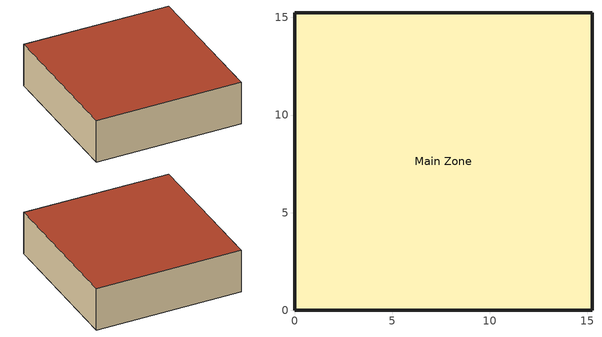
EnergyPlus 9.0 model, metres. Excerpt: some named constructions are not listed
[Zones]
Main Zone
 floor adiabatic (FLOOR): 15.24,0 0,0 0,15.24 15.24,15.24 z0
 wall outside (R13WALL): 0,0 15.24,0 15.24,15.24 0,15.24 0,0 z0:4.57
 roof outside (ROOF31): 0,15.24 0,0 15.24,0 15.24,15.24 z4.57
[Table:Lookup]
Mode2_ESP_lookup: Mode2_IndependentVariableList, Yes, 3.0176, -9999, 9999, Dimensionless, 191.66, 191.66, 191.66, 233.718, 233.718, 233.718, 279.945, 279.945, 279.945, 191.66, 191.66, 191.66, 233.718, 233.718, 233.718, 279.945, 279.945, 279.945, 191.66, 191.66, 191.66, 233.718, 233.718, 233.718, 279.945, 279.945, 279.945, 191.66, 191.66, 191.66, 233.718, 233.718, 233.718, 279.945, 279.945, 279.945, 191.66, 191.66, 191.66, 233.718, 233.718, 233.718, 279.945, 279.945, 279.945, 191.66, 191.66, 191.66, 233.718, 233.718, 233.718, 279.945, 279.945, 279.945, 191.66, 191.66, 191.66, 233.718, 233.718, 233.718, 279.945, 279.945, 279.945, 191.66, 191.66, 191.66, 233.718, 233.718, 233.718, 279.945, 279.945, 279.945, 191.66, 191.66, 191.66, 233.718, 233.718, 233.718, 279.945, 279.945, 279.945, 190.966, 190.966, 190.966, 235.108, 235.108, 235.108, 279.25, 279.25, 279.25, 190.966, 190.966, 190.966, 235.108, 235.108, 235.108, 279.25, 279.25, 279.25, 190.966, 190.966, 190.966, 235.108, 235.108, 235.108, 279.25, 279.25, 279.25, 190.966, 190.966, 190.966, 235.108, 235.108, 235.108, 279.25, 279.25, 279.25, 190.966, 190.966, 190.966, 235.108, 235.108, 235.108, 279.25, 279.25, 279.25, 190.966, 190.966, 190.966, 235.108, 235.108, 235.108, 279.25, 279.25, 279.25, 190.966, 190.966, 190.966, 235.108, 235.108, 235.108, 279.25, 279.25, 279.25, 190.966, 190.966, 190.966, 235.108, 235.108, 235.108, 279.25, 279.25, 279.25, 190.966, 190.966, 190.966, 235.108, 235.108, 235.108, 279.25, 279.25, 279.25, 191.66, 191.66, 191.66, 233.718, 233.718, 233.718, 279.945, 279.945, 279.945, 191.66, 191.66, 191.66, 233.718, 233.718, 233.718, 279.945, 279.945, 279.945, 191.66, 191.66, 191.66, 233.718, 233.718, 233.718, 279.945, 279.945, 279.945, 191.66, 191.66, 191.66, 233.718, 233.718, 233.718, 279.945, 279.945, 279.945, 191.66, 191.66, 191.66, 233.718, 233.718, 233.718, 279.945, 279.945, 279.945, 191.66, 191.66, 191.66, 233.718, 233.718, 233.718, 279.945, 279.945, 279.945, 191.66, 191.66, 191.66, 233.718, 233.718, 233.718, 279.945, 279.945, 279.945, 191.66, 191.66, 191.66, 233.718, 233.718, 233.718, 279.945, 279.945, 279.945, 191.66, 191.66, 191.66, 233.718, 233.718, 233.718, 279.945, 279.945, 279.945, 190.966, 190.966, 190.966, 235.108, 235.108, 235.108, 279.25, 279.25, 279.25, 190.966, 190.966, 190.966, 235.108, 235.108, 235.108, 279.25, 279.25, 279.25, 190.966, 190.966, 190.966, 235.108, 235.108, 235.108, 279.25, 279.25, 279.25, 190.966, 190.966, 190.966, 235.108, 235.108, 235.108, 279.25, 279.25, 279.25, 190.966, 190.966, 190.966, 235.108, 235.108, 235.108, 279.25, 279.25, 279.25, 190.966, 190.966, 190.966, 235.108, 235.108, 235.108, 279.25, 279.25, 279.25, 190.966, 190.966, 190.966, 235.108, 235.108, 235.108, 279.25, 279.25, 279.25, 190.966, 190.966, 190.966, 235.108, 235.108, 235.108, 279.25, 279.25, 279.25, 190.966, 190.966, 190.966, 235.108, 235.108, 235.108, 279.25, 279.25, 279.25, 190.966, 190.966, 190.966, 235.108, 235.108, 235.108, 279.25, 279.25, 279.25, 190.966, 190.966, 190.966, 235.108, 235.108, 235.108, 279.25, 279.25, 279.25, 190.966, 190.966, 190.966, 235.108, 235.108, 235.108, 279.25, 279.25, 279.25, 190.966, 190.966, 190.966, 235.108, 235.108, 235.108, 279.25, 279.25, 279.25, 190.966, 190.966, 190.966, 235.108, 235.108, 235.108, 279.25, 279.25, 279.25, 190.966, 190.966, 190.966, 235.108, 235.108, 235.108, 279.25, 279.25, 279.25, 190.966, 190.966, 190.966, 235.108, 235.108, 235.108, 279.25, 279.25, 279.25, 190.966, 190.966, 190.966, 235.108, 235.108, 235.108, 279.25, 279.25, 279.25, 190.966, 190.966, 190.966, 235.108, 235.108, 235.108, 279.25, 279.25, 279.25, 191.66, 191.66, 191.66, 233.718, 233.718, 233.718, 279.945, 279.945, 279.945, 191.66, 191.66, 191.66, 233.718, 233.718, 233.718, 279.945, 279.945, 279.945, 191.66, 191.66, 191.66, 233.718, 233.718, 233.718, 279.945, 279.945, 279.945, 191.66, 191.66, 191.66, 233.718, 233.718, 233.718, 279.945, 279.945, 279.945, 191.66, 191.66, 191.66, 233.718, 233.718, 233.718, 279.945, 279.945, 279.945, 191.66, 191.66, 191.66, 233.718, 233.718, 233.718, 279.945, 279.945, 279.945, 191.66, 191.66, 191.66, 233.718, 233.718, 233.718, 279.945, 279.945, 279.945, 191.66, 191.66, 191.66, 233.718, 233.718, 233.718, 279.945, 279.945, 279.945, 191.66, 191.66, 191.66, 233.718, 233.718, 233.718, 279.945, 279.945, 279.945, 190.966, 190.966, 190.966, 235.108, 235.108, 235.108, 279.25, 279.25, 279.25, 190.966, 190.966, 190.966, 235.108, 235.108, 235.108, 279.25, 279.25, 279.25, 190.966, 190.966, 190.966, 235.108, 235.108, 235.108, 279.25, 279.25, 279.25, 190.966, 190.966, 190.966, 235.108, 235.108, 235.108, 279.25, 279.25, 279.25, 190.966, 190.966, 190.966, 235.108, 235.108, 235.108, 279.25, 279.25, 279.25, 190.966, 190.966, 190.966, 235.108, 235.108, 235.108, 279.25, 279.25, 279.25, 190.966, 190.966, 190.966, 235.108, 235.108, 235.108, 279.25, 279.25, 279.25, 190.966, 190.966, 190.966, 235.108, 235.108, 235.108, 279.25, 279.25, 279.25, 190.966, 190.966, 190.966, 235.108, 235.108, 235.108, 279.25, 279.25, 279.25, 190.966, 190.966, 190.966, 235.108, 235.108, 235.108, 279.25, 279.25, 279.25, 190.966, 190.966, 190.966, 235.108, 235.108, 235.108, 279.25, 279.25, 279.25, 190.966, 190.966, 190.966, 235.108, 235.108, 235.108, 279.25, 279.25, 279.25, 190.966, 190.966, 190.966, 235.108, 235.108, 235.108, 279.25, 279.25, 279.25, 190.966, 190.966, 190.966, 235.108, 235.108, 235.108, 279.25, 279.25, 279.25, 190.966, 190.966, 190.966, 235.108, 235.108, 235.108, 279.25, 279.25, 279.25, 190.966, 190.966, 190.966, 235.108, 235.108, 235.108, 279.25, 279.25, 279.25, 190.966, 190.966, 190.966, 235.108, 235.108, 235.108, 279.25, 279.25, 279.25, 190.966, 190.966, 190.966, 235.108, 235.108, 235.108, 279.25, 279.25, 279.25, 191.66, 191.66, 191.66, 233.718, 233.718, 233.718, 279.945, 279.945, 279.945, 191.66, 191.66, 191.66, 233.718, 233.718, 233.718, 279.945, 279.945, 279.945, 191.66, 191.66, 191.66, 233.718, 233.718, 233.718, 279.945, 279.945, 279.945, 191.66, 191.66, 191.66, 233.718, 233.718, 233.718, 279.945, 279.945, 279.945, 191.66, 191.66, 191.66, 233.718, 233.718, 233.718, 279.945, 279.945, 279.945, 191.66, 191.66, 191.66, 233.718, 233.718, 233.718, 279.945, 279.945, 279.945, 191.66, 191.66, 191.66, 233.718, 233.718, 233.718, 279.945, 279.945, 279.945, 191.66, 191.66, 191.66, 233.718, 233.718, 233.718, 279.945, 279.945, 279.945, 191.66, 191.66, 191.66, 233.718, 233.718, 233.718, 279.945, 279.945, 279.945, 191.66, 191.66, 191.66, 233.718, 233.718, 233.718, 279.945, 279.945, 279.945, 191.66, 191.66, 191.66, 233.718, 233.718, 233.718, 279.945, 279.945, 279.945, 191.66, 191.66, 191.66, 233.718, 233.718, 233.718, 279.945, 279.945, 279.945, 191.66, 191.66, 191.66, 233.718, 233.718, 233.718, 279.945, 279.945, 279.945, 191.66, 191.66, 191.66, 233.718, 233.718, 233.718, 279.945, 279.945, 279.945, 191.66, 191.66, 191.66, 233.718, 233.718, 233.718, 279.945, 279.945, 279.945, 191.66, 191.66, 191.66, 233.718, 233.718, 233.718, 279.945, 279.945, 279.945, 191.66, 191.66, 191.66, 233.718, 233.718, 233.718, 279.945, 279.945, 279.945, 191.66, 191.66, 191.66, 233.718, 233.718, 233.718, 279.945, 279.945, 279.945, 190.966, 190.966, 190.966, 235.108, 235.108, 235.108, 279.25, 279.25, 279.25, 190.966, 190.966, 190.966, 235.108, 235.108, 235.108, 279.25, 279.25, 279.25, 190.966, 190.966, 190.966, 235.108, 235.108, 235.108, 279.25, 279.25, 279.25, 190.966, 190.966, 190.966, 235.108, 235.108, 235.108, 279.25, 279.25, 279.25, 190.966, 190.966, 190.966, 235.108, 235.108, 235.108, 279.25, 279.25, 279.25, 190.966, 190.966, 190.966, 235.108, 235.108, 235.108, 279.25, 279.25, 279.25, 190.966, 190.966, 190.966, 235.108, 235.108, 235.108, 279.25, 279.25, 279.25, 190.966, 190.966, 190.966, 235.108, 235.108, 235.108, 279.25, 279.25, 279.25, 190.966, 190.966, 190.966, 235.108, 235.108, 235.108, 279.25, 279.25, 279.25, 191.66, 191.66, 191.66, 233.718, 233.718, 233.718, 279.945, 279.945, 279.945, 191.66, 191.66, 191.66, 233.718, 233.718, 233.718, 279.945, 279.945, 279.945, 191.66, 191.66, 191.66, 233.718, 233.718, 233.718, 279.945, 279.945, 279.945, 191.66, 191.66, 191.66, 233.718, 233.718, 233.718, 279.945, 279.945, 279.945, 191.66, 191.66, 191.66, 233.718, 233.718, 233.718, 279.945, 279.945, 279.945, 191.66, 191.66, 191.66, 233.718, 233.718, 233.718, 279.945, 279.945, 279.945, 191.66, 191.66, 191.66, 233.718, 233.718, 233.718, 279.945, 279.945, 279.945, 191.66, 191.66, 191.66, 233.718, 233.718, 233.718, 279.945, 279.945, 279.945, 191.66, 191.66, 191.66, 233.718, 233.718, 233.718, 279.945, 279.945, 279.945, 190.966, 190.966, 190.966, 235.108, 235.108, 235.108, 279.25, 279.25, 279.25, 190.966, 190.966, 190.966, 235.108, 235.108, 235.108, 279.25, 279.25, 279.25, 190.966, 190.966, 190.966, 235.108, 235.108, 235.108, 279.25, 279.25, 279.25, 190.966, 190.966, 190.966, 235.108, 235.108, 235.108, 279.25, 279.25, 279.25, 190.966, 190.966, 190.966, 235.108, 235.108, 235.108, 279.25, 279.25, 279.25, 190.966, 190.966, 190.966, 235.108, 235.108, 235.108, 279.25, 279.25, 279.25, 190.966, 190.966, 190.966, 235.108, 235.108, 235.108, 279.25, 279.25, 279.25, 190.966, 190.966, 190.966, 235.108, 235.108, 235.108, 279.25, 279.25, 279.25, 190.966, 190.966, 190.966, 235.108, 235.108, 235.108, 279.25, 279.25, 279.25, 191.66, 191.66, 191.66, 233.718, 233.718, 233.718, 279.945, 279.945, 279.945, 191.66, 191.66, 191.66, 233.718, 233.718, 233.718, 279.945, 279.945, 279.945, 191.66, 191.66, 191.66, 233.718, 233.718, 233.718, 279.945, 279.945, 279.945, 191.66, 191.66, 191.66, 233.718, 233.718, 233.718, 279.945, 279.945, 279.945, 191.66, 191.66, 191.66, 233.718, 233.718, 233.718, 279.945, 279.945, 279.945, 191.66, 191.66, 191.66, 233.718, 233.718, 233.718, 279.945, 279.945, 279.945, 191.66, 191.66, 191.66, 233.718, 233.718, 233.718, 279.945, 279.945, 279.945, 191.66, 191.66, 191.66, 233.718, 233.718, 233.718, 279.945, 279.945, 279.945, 191.66, 191.66, 191.66, 233.718, 233.718, 233.718, 279.945, 279.945, 279.945, 191.66, 191.66, 191.66, 233.718, 233.718, 233.718, 279.945, 279.945, 279.945, 191.66, 191.66, 191.66, 233.718, 233.718, 233.718, 279.945, 279.945, 279.945, 191.66, 191.66, 191.66, 233.718, 233.718, 233.718, 279.945, 279.945, 279.945, 191.66, 191.66, 191.66, 233.718, 233.718, 233.718, 279.945, 279.945, 279.945, 191.66, 191.66, 191.66, 233.718, 233.718, 233.718, 279.945, 279.945, 279.945, 191.66, 191.66, 191.66, 233.718, 233.718, 233.718, 279.945, 279.945, 279.945, 191.66, 191.66, 191.66, 233.718, 233.718, 233.718, 279.945, 279.945, 279.945, 191.66, 191.66, 191.66, 233.718, 233.718, 233.718, 279.945, 279.945, 279.945, 191.66, 191.66, 191.66, 233.718, 233.718, 233.718, 279.945, 279.945, 279.945
Mode2_TSA_lookup: Mode2_IndependentVariableList, Yes, 3.0176, -9999, 9999, Dimensionless, 9.87769, 9.87769, 9.87769, 11.06818, 11.06818, 11.06818, 12.25867, 12.25867, 12.25867, 9.87769, 9.87769, 9.87769, 11.06818, 11.06818, 11.06818, 12.25867, 12.25867, 12.25867, 9.87769, 9.87769, 9.87769, 11.06818, 11.06818, 11.06818, 12.25867, 12.25867, 12.25867, 9.87769, 9.87769, 9.87769, 11.06818, 11.06818, 11.06818, 12.25867, 12.25867, 12.25867, 9.87769, 9.87769, 9.87769, 11.06818, 11.06818, 11.06818, 12.25867, 12.25867, 12.25867, 9.87769, 9.87769, 9.87769, 11.06818, 11.06818, 11.06818, 12.25867, 12.25867, 12.25867, 9.87769, 9.87769, 9.87769, 11.06818, 11.06818, 11.06818, 12.25867, 12.25867, 12.25867, 9.87769, 9.87769, 9.87769, 11.06818, 11.06818, 11.06818, 12.25867, 12.25867, 12.25867, 9.87769, 9.87769, 9.87769, 11.06818, 11.06818, 11.06818, 12.25867, 12.25867, 12.25867, 10.0917, 10.0917, 10.0917, 11.28219, 11.28219, 11.28219, 12.47268, 12.47268, 12.47268, 10.0917, 10.0917, 10.0917, 11.28219, 11.28219, 11.28219, 12.47268, 12.47268, 12.47268, 10.0917, 10.0917, 10.0917, 11.28219, 11.28219, 11.28219, 12.47268, 12.47268, 12.47268, 10.0917, 10.0917, 10.0917, 11.28219, 11.28219, 11.28219, 12.47268, 12.47268, 12.47268, 10.0917, 10.0917, 10.0917, 11.28219, 11.28219, 11.28219, 12.47268, 12.47268, 12.47268, 10.0917, 10.0917, 10.0917, 11.28219, 11.28219, 11.28219, 12.47268, 12.47268, 12.47268, 10.0917, 10.0917, 10.0917, 11.28219, 11.28219, 11.28219, 12.47268, 12.47268, 12.47268, 10.0917, 10.0917, 10.0917, 11.28219, 11.28219, 11.28219, 12.47268, 12.47268, 12.47268, 10.0917, 10.0917, 10.0917, 11.28219, 11.28219, 11.28219, 12.47268, 12.47268, 12.47268, 10.60999, 10.60999, 10.60999, 11.80049, 11.80049, 11.80049, 12.99098, 12.99098, 12.99098, 10.60999, 10.60999, 10.60999, 11.80049, 11.80049, 11.80049, 12.99098, 12.99098, 12.99098, 10.60999, 10.60999, 10.60999, 11.80049, 11.80049, 11.80049, 12.99098, 12.99098, 12.99098, 10.60999, 10.60999, 10.60999, 11.80049, 11.80049, 11.80049, 12.99098, 12.99098, 12.99098, 10.60999, 10.60999, 10.60999, 11.80049, 11.80049, 11.80049, 12.99098, 12.99098, 12.99098, 10.60999, 10.60999, 10.60999, 11.80049, 11.80049, 11.80049, 12.99098, 12.99098, 12.99098, 10.60999, 10.60999, 10.60999, 11.80049, 11.80049, 11.80049, 12.99098, 12.99098, 12.99098, 10.60999, 10.60999, 10.60999, 11.80049, 11.80049, 11.80049, 12.99098, 12.99098, 12.99098, 10.60999, 10.60999, 10.60999, 11.80049, 11.80049, 11.80049, 12.99098, 12.99098, 12.99098, 10.81006, 10.81006, 10.81006, 12.00055, 12.00055, 12.00055, 13.19104, 13.19104, 13.19104, 10.81006, 10.81006, 10.81006, 12.00055, 12.00055, 12.00055, 13.19104, 13.19104, 13.19104, 10.81006, 10.81006, 10.81006, 12.00055, 12.00055, 12.00055, 13.19104, 13.19104, 13.19104, 10.81006, 10.81006, 10.81006, 12.00055, 12.00055, 12.00055, 13.19104, 13.19104, 13.19104, 10.81006, 10.81006, 10.81006, 12.00055, 12.00055, 12.00055, 13.19104, 13.19104, 13.19104, 10.81006, 10.81006, 10.81006, 12.00055, 12.00055, 12.00055, 13.19104, 13.19104, 13.19104, 10.81006, 10.81006, 10.81006, 12.00055, 12.00055, 12.00055, 13.19104, 13.19104, 13.19104, 10.81006, 10.81006, 10.81006, 12.00055, 12.00055, 12.00055, 13.19104, 13.19104, 13.19104, 10.81006, 10.81006, 10.81006, 12.00055, 12.00055, 12.00055, 13.19104, 13.19104, 13.19104, 11.74255, 11.74255, 11.74255, 12.93304, 12.93304, 12.93304, 14.12353, 14.12353, 14.12353, 11.74255, 11.74255, 11.74255, 12.93304, 12.93304, 12.93304, 14.12353, 14.12353, 14.12353, 11.74255, 11.74255, 11.74255, 12.93304, 12.93304, 12.93304, 14.12353, 14.12353, 14.12353, 11.74255, 11.74255, 11.74255, 12.93304, 12.93304, 12.93304, 14.12353, 14.12353, 14.12353, 11.74255, 11.74255, 11.74255, 12.93304, 12.93304, 12.93304, 14.12353, 14.12353, 14.12353, 11.74255, 11.74255, 11.74255, 12.93304, 12.93304, 12.93304, 14.12353, 14.12353, 14.12353, 11.74255, 11.74255, 11.74255, 12.93304, 12.93304, 12.93304, 14.12353, 14.12353, 14.12353, 11.74255, 11.74255, 11.74255, 12.93304, 12.93304, 12.93304, 14.12353, 14.12353, 14.12353, 11.74255, 11.74255, 11.74255, 12.93304, 12.93304, 12.93304, 14.12353, 14.12353, 14.12353, 11.71017, 11.71017, 11.71017, 12.90066, 12.90066, 12.90066, 14.09115, 14.09115, 14.09115, 11.71017, 11.71017, 11.71017, 12.90066, 12.90066, 12.90066, 14.09115, 14.09115, 14.09115, 11.71017, 11.71017, 11.71017, 12.90066, 12.90066, 12.90066, 14.09115, 14.09115, 14.09115, 11.71017, 11.71017, 11.71017, 12.90066, 12.90066, 12.90066, 14.09115, 14.09115, 14.09115, 11.71017, 11.71017, 11.71017, 12.90066, 12.90066, 12.90066, 14.09115, 14.09115, 14.09115, 11.71017, 11.71017, 11.71017, 12.90066, 12.90066, 12.90066, 14.09115, 14.09115, 14.09115, 11.71017, 11.71017, 11.71017, 12.90066, 12.90066, 12.90066, 14.09115, 14.09115, 14.09115, 11.71017, 11.71017, 11.71017, 12.90066, 12.90066, 12.90066, 14.09115, 14.09115, 14.09115, 11.71017, 11.71017, 11.71017, 12.90066, 12.90066, 12.90066, 14.09115, 14.09115, 14.09115, 11.92479, 11.92479, 11.92479, 13.11528, 13.11528, 13.11528, 14.30577, 14.30577, 14.30577, 11.92479, 11.92479, 11.92479, 13.11528, 13.11528, 13.11528, 14.30577, 14.30577, 14.30577, 11.92479, 11.92479, 11.92479, 13.11528, 13.11528, 13.11528, 14.30577, 14.30577, 14.30577, 11.92479, 11.92479, 11.92479, 13.11528, 13.11528, 13.11528, 14.30577, 14.30577, 14.30577, 11.92479, 11.92479, 11.92479, 13.11528, 13.11528, 13.11528, 14.30577, 14.30577, 14.30577, 11.92479, 11.92479, 11.92479, 13.11528, 13.11528, 13.11528, 14.30577, 14.30577, 14.30577, 11.92479, 11.92479, 11.92479, 13.11528, 13.11528, 13.11528, 14.30577, 14.30577, 14.30577, 11.92479, 11.92479, 11.92479, 13.11528, 13.11528, 13.11528, 14.30577, 14.30577, 14.30577, 11.92479, 11.92479, 11.92479, 13.11528, 13.11528, 13.11528, 14.30577, 14.30577, 14.30577, 12.44247, 12.44247, 12.44247, 13.63296, 13.63296, 13.63296, 14.82345, 14.82345, 14.82345, 12.44247, 12.44247, 12.44247, 13.63296, 13.63296, 13.63296, 14.82345, 14.82345, 14.82345, 12.44247, 12.44247, 12.44247, 13.63296, 13.63296, 13.63296, 14.82345, 14.82345, 14.82345, 12.44247, 12.44247, 12.44247, 13.63296, 13.63296, 13.63296, 14.82345, 14.82345, 14.82345, 12.44247, 12.44247, 12.44247, 13.63296, 13.63296, 13.63296, 14.82345, 14.82345, 14.82345, 12.44247, 12.44247, 12.44247, 13.63296, 13.63296, 13.63296, 14.82345, 14.82345, 14.82345, 12.44247, 12.44247, 12.44247, 13.63296, 13.63296, 13.63296, 14.82345, 14.82345, 14.82345, 12.44247, 12.44247, 12.44247, 13.63296, 13.63296, 13.63296, 14.82345, 14.82345, 14.82345, 12.44247, 12.44247, 12.44247, 13.63296, 13.63296, 13.63296, 14.82345, 14.82345, 14.82345, 12.64223, 12.64223, 12.64223, 13.83272, 13.83272, 13.83272, 15.02321, 15.02321, 15.02321, 12.64223, 12.64223, 12.64223, 13.83272, 13.83272, 13.83272, 15.02321, 15.02321, 15.02321, 12.64223, 12.64223, 12.64223, 13.83272, 13.83272, 13.83272, 15.02321, 15.02321, 15.02321, 12.64223, 12.64223, 12.64223, 13.83272, 13.83272, 13.83272, 15.02321, 15.02321, 15.02321, 12.64223, 12.64223, 12.64223, 13.83272, 13.83272, 13.83272, 15.02321, 15.02321, 15.02321, 12.64223, 12.64223, 12.64223, 13.83272, 13.83272, 13.83272, 15.02321, 15.02321, 15.02321, 12.64223, 12.64223, 12.64223, 13.83272, 13.83272, 13.83272, 15.02321, 15.02321, 15.02321, 12.64223, 12.64223, 12.64223, 13.83272, 13.83272, 13.83272, 15.02321, 15.02321, 15.02321, 12.64223, 12.64223, 12.64223, 13.83272, 13.83272, 13.83272, 15.02321, 15.02321, 15.02321, 13.57429, 13.57429, 13.57429, 14.76478, 14.76478, 14.76478, 15.95527, 15.95527, 15.95527, 13.57429, 13.57429, 13.57429, 14.76478, 14.76478, 14.76478, 15.95527, 15.95527, 15.95527, 13.57429, 13.57429, 13.57429, 14.76478, 14.76478, 14.76478, 15.95527, 15.95527, 15.95527, 13.57429, 13.57429, 13.57429, 14.76478, 14.76478, 14.76478, 15.95527, 15.95527, 15.95527, 13.57429, 13.57429, 13.57429, 14.76478, 14.76478, 14.76478, 15.95527, 15.95527, 15.95527, 13.57429, 13.57429, 13.57429, 14.76478, 14.76478, 14.76478, 15.95527, 15.95527, 15.95527, 13.57429, 13.57429, 13.57429, 14.76478, 14.76478, 14.76478, 15.95527, 15.95527, 15.95527, 13.57429, 13.57429, 13.57429, 14.76478, 14.76478, 14.76478, 15.95527, 15.95527, 15.95527, 13.57429, 13.57429, 13.57429, 14.76478, 14.76478, 14.76478, 15.95527, 15.95527, 15.95527, 13.54405, 13.54405, 13.54405, 14.73454, 14.73454, 14.73454, 15.92503, 15.92503, 15.92503, 13.54405, 13.54405, 13.54405, 14.73454, 14.73454, 14.73454, 15.92503, 15.92503, 15.92503, 13.54405, 13.54405, 13.54405, 14.73454, 14.73454, 14.73454, 15.92503, 15.92503, 15.92503, 13.54405, 13.54405, 13.54405, 14.73454, 14.73454, 14.73454, 15.92503, 15.92503, 15.92503, 13.54405, 13.54405, 13.54405, 14.73454, 14.73454, 14.73454, 15.92503, 15.92503, 15.92503, 13.54405, 13.54405, 13.54405, 14.73454, 14.73454, 14.73454, 15.92503, 15.92503, 15.92503, 13.54405, 13.54405, 13.54405, 14.73454, 14.73454, 14.73454, 15.92503, 15.92503, 15.92503, 13.54405, 13.54405, 13.54405, 14.73454, 14.73454, 14.73454, 15.92503, 15.92503, 15.92503, 13.54405, 13.54405, 13.54405, 14.73454, 14.73454, 14.73454, 15.92503, 15.92503, 15.92503, 13.75865, 13.75865, 13.75865, 14.94914, 14.94914, 14.94914, 16.13963, 16.13963, 16.13963, 13.75865, 13.75865, 13.75865, 14.94914, 14.94914, 14.94914, 16.13963, 16.13963, 16.13963, 13.75865, 13.75865, 13.75865, 14.94914, 14.94914, 14.94914, 16.13963, 16.13963, 16.13963, 13.75865, 13.75865, 13.75865, 14.94914, 14.94914, 14.94914, 16.13963, 16.13963, 16.13963, 13.75865, 13.75865, 13.75865, 14.94914, 14.94914, 14.94914, 16.13963, 16.13963, 16.13963, 13.75865, 13.75865, 13.75865, 14.94914, 14.94914, 14.94914, 16.13963, 16.13963, 16.13963, 13.75865, 13.75865, 13.75865, 14.94914, 14.94914, 14.94914, 16.13963, 16.13963, 16.13963, 13.75865, 13.75865, 13.75865, 14.94914, 14.94914, 14.94914, 16.13963, 16.13963, 16.13963, 13.75865, 13.75865, 13.75865, 14.94914, 14.94914, 14.94914, 16.13963, 16.13963, 16.13963, 14.2752, 14.2752, 14.2752, 15.46569, 15.46569, 15.46569, 16.65618, 16.65618, 16.65618, 14.2752, 14.2752, 14.2752, 15.46569, 15.46569, 15.46569, 16.65618, 16.65618, 16.65618, 14.2752, 14.2752, 14.2752, 15.46569, 15.46569, 15.46569, 16.65618, 16.65618, 16.65618, 14.2752, 14.2752, 14.2752, 15.46569, 15.46569, 15.46569, 16.65618, 16.65618, 16.65618, 14.2752, 14.2752, 14.2752, 15.46569, 15.46569, 15.46569, 16.65618, 16.65618, 16.65618, 14.2752, 14.2752, 14.2752, 15.46569, 15.46569, 15.46569, 16.65618, 16.65618, 16.65618, 14.2752, 14.2752, 14.2752, 15.46569, 15.46569, 15.46569, 16.65618, 16.65618, 16.65618, 14.2752, 14.2752, 14.2752, 15.46569, 15.46569, 15.46569, 16.65618, 16.65618, 16.65618, 14.2752, 14.2752, 14.2752, 15.46569, 15.46569, 15.46569, 16.65618, 16.65618, 16.65618, 14.47471, 14.47471, 14.47471, 15.6652, 15.6652, 15.6652, 16.85569, 16.85569, 16.85569, 14.47471, 14.47471, 14.47471, 15.6652, 15.6652, 15.6652, 16.85569, 16.85569, 16.85569, 14.47471, 14.47471, 14.47471, 15.6652, 15.6652, 15.6652, 16.85569, 16.85569, 16.85569, 14.47471, 14.47471, 14.47471, 15.6652, 15.6652, 15.6652, 16.85569, 16.85569, 16.85569, 14.47471, 14.47471, 14.47471, 15.6652, 15.6652, 15.6652, 16.85569, 16.85569, 16.85569, 14.47471, 14.47471, 14.47471, 15.6652, 15.6652, 15.6652, 16.85569, 16.85569, 16.85569, 14.47471, 14.47471, 14.47471, 15.6652, 15.6652, 15.6652, 16.85569, 16.85569, 16.85569, 14.47471, 14.47471, 14.47471, 15.6652, 15.6652, 15.6652, 16.85569, 16.85569, 16.85569, 14.47471, 14.47471, 14.47471, 15.6652, 15.6652, 15.6652, 16.85569, 16.85569, 16.85569, 15.40677, 15.40677, 15.40677, 16.59726, 16.59726, 16.59726, 17.78775, 17.78775, 17.78775, 15.40677, 15.40677, 15.40677, 16.59726, 16.59726, 16.59726, 17.78775, 17.78775, 17.78775, 15.40677, 15.40677, 15.40677, 16.59726, 16.59726, 16.59726, 17.78775, 17.78775, 17.78775, 15.40677, 15.40677, 15.40677, 16.59726, 16.59726, 16.59726, 17.78775, 17.78775, 17.78775, 15.40677, 15.40677, 15.40677, 16.59726, 16.59726, 16.59726, 17.78775, 17.78775, 17.78775, 15.40677, 15.40677, 15.40677, 16.59726, 16.59726, 16.59726, 17.78775, 17.78775, 17.78775, 15.40677, 15.40677, 15.40677, 16.59726, 16.59726, 16.59726, 17.78775, 17.78775, 17.78775, 15.40677, 15.40677, 15.40677, 16.59726, 16.59726, 16.59726, 17.78775, 17.78775, 17.78775, 15.40677, 15.40677, 15.40677, 16.59726, 16.59726, 16.59726, 17.78775, 17.78775, 17.78775
Mode2_wSA_lookup: Mode2_IndependentVariableList, Yes, 3.0176, -9999, 9999, Dimensionless, 0.00622, 0.00622, 0.00622, 0.00661, 0.00661, 0.00661, 0.007, 0.007, 0.007, 0.00622, 0.00622, 0.00622, 0.00661, 0.00661, 0.00661, 0.007, 0.007, 0.007, 0.00622, 0.00622, 0.00622, 0.00661, 0.00661, 0.00661, 0.007, 0.007, 0.007, 0.00622, 0.00622, 0.00622, 0.00661, 0.00661, 0.00661, 0.007, 0.007, 0.007, 0.00622, 0.00622, 0.00622, 0.00661, 0.00661, 0.00661, 0.007, 0.007, 0.007, 0.00622, 0.00622, 0.00622, 0.00661, 0.00661, 0.00661, 0.007, 0.007, 0.007, 0.00622, 0.00622, 0.00622, 0.00661, 0.00661, 0.00661, 0.007, 0.007, 0.007, 0.00622, 0.00622, 0.00622, 0.00661, 0.00661, 0.00661, 0.007, 0.007, 0.007, 0.00622, 0.00622, 0.00622, 0.00661, 0.00661, 0.00661, 0.007, 0.007, 0.007, 0.00652, 0.00652, 0.00652, 0.00691, 0.00691, 0.00691, 0.0073, 0.0073, 0.0073, 0.00652, 0.00652, 0.00652, 0.00691, 0.00691, 0.00691, 0.0073, 0.0073, 0.0073, 0.00652, 0.00652, 0.00652, 0.00691, 0.00691, 0.00691, 0.0073, 0.0073, 0.0073, 0.00652, 0.00652, 0.00652, 0.00691, 0.00691, 0.00691, 0.0073, 0.0073, 0.0073, 0.00652, 0.00652, 0.00652, 0.00691, 0.00691, 0.00691, 0.0073, 0.0073, 0.0073, 0.00652, 0.00652, 0.00652, 0.00691, 0.00691, 0.00691, 0.0073, 0.0073, 0.0073, 0.00652, 0.00652, 0.00652, 0.00691, 0.00691, 0.00691, 0.0073, 0.0073, 0.0073, 0.00652, 0.00652, 0.00652, 0.00691, 0.00691, 0.00691, 0.0073, 0.0073, 0.0073, 0.00652, 0.00652, 0.00652, 0.00691, 0.00691, 0.00691, 0.0073, 0.0073, 0.0073, 0.00724, 0.00724, 0.00724, 0.00763, 0.00763, 0.00763, 0.00802, 0.00802, 0.00802, 0.00724, 0.00724, 0.00724, 0.00763, 0.00763, 0.00763, 0.00802, 0.00802, 0.00802, 0.00724, 0.00724, 0.00724, 0.00763, 0.00763, 0.00763, 0.00802, 0.00802, 0.00802, 0.00724, 0.00724, 0.00724, 0.00763, 0.00763, 0.00763, 0.00802, 0.00802, 0.00802, 0.00724, 0.00724, 0.00724, 0.00763, 0.00763, 0.00763, 0.00802, 0.00802, 0.00802, 0.00724, 0.00724, 0.00724, 0.00763, 0.00763, 0.00763, 0.00802, 0.00802, 0.00802, 0.00724, 0.00724, 0.00724, 0.00763, 0.00763, 0.00763, 0.00802, 0.00802, 0.00802, 0.00724, 0.00724, 0.00724, 0.00763, 0.00763, 0.00763, 0.00802, 0.00802, 0.00802, 0.00724, 0.00724, 0.00724, 0.00763, 0.00763, 0.00763, 0.00802, 0.00802, 0.00802, 0.00752, 0.00752, 0.00752, 0.00791, 0.00791, 0.00791, 0.0083, 0.0083, 0.0083, 0.00752, 0.00752, 0.00752, 0.00791, 0.00791, 0.00791, 0.0083, 0.0083, 0.0083, 0.00752, 0.00752, 0.00752, 0.00791, 0.00791, 0.00791, 0.0083, 0.0083, 0.0083, 0.00752, 0.00752, 0.00752, 0.00791, 0.00791, 0.00791, 0.0083, 0.0083, 0.0083, 0.00752, 0.00752, 0.00752, 0.00791, 0.00791, 0.00791, 0.0083, 0.0083, 0.0083, 0.00752, 0.00752, 0.00752, 0.00791, 0.00791, 0.00791, 0.0083, 0.0083, 0.0083, 0.00752, 0.00752, 0.00752, 0.00791, 0.00791, 0.00791, 0.0083, 0.0083, 0.0083, 0.00752, 0.00752, 0.00752, 0.00791, 0.00791, 0.00791, 0.0083, 0.0083, 0.0083, 0.00752, 0.00752, 0.00752, 0.00791, 0.00791, 0.00791, 0.0083, 0.0083, 0.0083, 0.00882, 0.00882, 0.00882, 0.00921, 0.00921, 0.00921, 0.0096, 0.0096, 0.0096, 0.00882, 0.00882, 0.00882, 0.00921, 0.00921, 0.00921, 0.0096, 0.0096, 0.0096, 0.00882, 0.00882, 0.00882, 0.00921, 0.00921, 0.00921, 0.0096, 0.0096, 0.0096, 0.00882, 0.00882, 0.00882, 0.00921, 0.00921, 0.00921, 0.0096, 0.0096, 0.0096, 0.00882, 0.00882, 0.00882, 0.00921, 0.00921, 0.00921, 0.0096, 0.0096, 0.0096, 0.00882, 0.00882, 0.00882, 0.00921, 0.00921, 0.00921, 0.0096, 0.0096, 0.0096, 0.00882, 0.00882, 0.00882, 0.00921, 0.00921, 0.00921, 0.0096, 0.0096, 0.0096, 0.00882, 0.00882, 0.00882, 0.00921, 0.00921, 0.00921, 0.0096, 0.0096, 0.0096, 0.00882, 0.00882, 0.00882, 0.00921, 0.00921, 0.00921, 0.0096, 0.0096, 0.0096, 0.00655, 0.00655, 0.00655, 0.00694, 0.00694, 0.00694, 0.00733, 0.00733, 0.00733, 0.00655, 0.00655, 0.00655, 0.00694, 0.00694, 0.00694, 0.00733, 0.00733, 0.00733, 0.00655, 0.00655, 0.00655, 0.00694, 0.00694, 0.00694, 0.00733, 0.00733, 0.00733, 0.00655, 0.00655, 0.00655, 0.00694, 0.00694, 0.00694, 0.00733, 0.00733, 0.00733, 0.00655, 0.00655, 0.00655, 0.00694, 0.00694, 0.00694, 0.00733, 0.00733, 0.00733, 0.00655, 0.00655, 0.00655, 0.00694, 0.00694, 0.00694, 0.00733, 0.00733, 0.00733, 0.00655, 0.00655, 0.00655, 0.00694, 0.00694, 0.00694, 0.00733, 0.00733, 0.00733, 0.00655, 0.00655, 0.00655, 0.00694, 0.00694, 0.00694, 0.00733, 0.00733, 0.00733, 0.00655, 0.00655, 0.00655, 0.00694, 0.00694, 0.00694, 0.00733, 0.00733, 0.00733, 0.00685, 0.00685, 0.00685, 0.00724, 0.00724, 0.00724, 0.00763, 0.00763, 0.00763, 0.00685, 0.00685, 0.00685, 0.00724, 0.00724, 0.00724, 0.00763, 0.00763, 0.00763, 0.00685, 0.00685, 0.00685, 0.00724, 0.00724, 0.00724, 0.00763, 0.00763, 0.00763, 0.00685, 0.00685, 0.00685, 0.00724, 0.00724, 0.00724, 0.00763, 0.00763, 0.00763, 0.00685, 0.00685, 0.00685, 0.00724, 0.00724, 0.00724, 0.00763, 0.00763, 0.00763, 0.00685, 0.00685, 0.00685, 0.00724, 0.00724, 0.00724, 0.00763, 0.00763, 0.00763, 0.00685, 0.00685, 0.00685, 0.00724, 0.00724, 0.00724, 0.00763, 0.00763, 0.00763, 0.00685, 0.00685, 0.00685, 0.00724, 0.00724, 0.00724, 0.00763, 0.00763, 0.00763, 0.00685, 0.00685, 0.00685, 0.00724, 0.00724, 0.00724, 0.00763, 0.00763, 0.00763, 0.00757, 0.00757, 0.00757, 0.00796, 0.00796, 0.00796, 0.00835, 0.00835, 0.00835, 0.00757, 0.00757, 0.00757, 0.00796, 0.00796, 0.00796, 0.00835, 0.00835, 0.00835, 0.00757, 0.00757, 0.00757, 0.00796, 0.00796, 0.00796, 0.00835, 0.00835, 0.00835, 0.00757, 0.00757, 0.00757, 0.00796, 0.00796, 0.00796, 0.00835, 0.00835, 0.00835, 0.00757, 0.00757, 0.00757, 0.00796, 0.00796, 0.00796, 0.00835, 0.00835, 0.00835, 0.00757, 0.00757, 0.00757, 0.00796, 0.00796, 0.00796, 0.00835, 0.00835, 0.00835, 0.00757, 0.00757, 0.00757, 0.00796, 0.00796, 0.00796, 0.00835, 0.00835, 0.00835, 0.00757, 0.00757, 0.00757, 0.00796, 0.00796, 0.00796, 0.00835, 0.00835, 0.00835, 0.00757, 0.00757, 0.00757, 0.00796, 0.00796, 0.00796, 0.00835, 0.00835, 0.00835, 0.00785, 0.00785, 0.00785, 0.00824, 0.00824, 0.00824, 0.00863, 0.00863, 0.00863, 0.00785, 0.00785, 0.00785, 0.00824, 0.00824, 0.00824, 0.00863, 0.00863, 0.00863, 0.00785, 0.00785, 0.00785, 0.00824, 0.00824, 0.00824, 0.00863, 0.00863, 0.00863, 0.00785, 0.00785, 0.00785, 0.00824, 0.00824, 0.00824, 0.00863, 0.00863, 0.00863, 0.00785, 0.00785, 0.00785, 0.00824, 0.00824, 0.00824, 0.00863, 0.00863, 0.00863, 0.00785, 0.00785, 0.00785, 0.00824, 0.00824, 0.00824, 0.00863, 0.00863, 0.00863, 0.00785, 0.00785, 0.00785, 0.00824, 0.00824, 0.00824, 0.00863, 0.00863, 0.00863, 0.00785, 0.00785, 0.00785, 0.00824, 0.00824, 0.00824, 0.00863, 0.00863, 0.00863, 0.00785, 0.00785, 0.00785, 0.00824, 0.00824, 0.00824, 0.00863, 0.00863, 0.00863, 0.00915, 0.00915, 0.00915, 0.00954, 0.00954, 0.00954, 0.00993, 0.00993, 0.00993, 0.00915, 0.00915, 0.00915, 0.00954, 0.00954, 0.00954, 0.00993, 0.00993, 0.00993, 0.00915, 0.00915, 0.00915, 0.00954, 0.00954, 0.00954, 0.00993, 0.00993, 0.00993, 0.00915, 0.00915, 0.00915, 0.00954, 0.00954, 0.00954, 0.00993, 0.00993, 0.00993, 0.00915, 0.00915, 0.00915, 0.00954, 0.00954, 0.00954, 0.00993, 0.00993, 0.00993, 0.00915, 0.00915, 0.00915, 0.00954, 0.00954, 0.00954, 0.00993, 0.00993, 0.00993, 0.00915, 0.00915, 0.00915, 0.00954, 0.00954, 0.00954, 0.00993, 0.00993, 0.00993, 0.00915, 0.00915, 0.00915, 0.00954, 0.00954, 0.00954, 0.00993, 0.00993, 0.00993, 0.00915, 0.00915, 0.00915, 0.00954, 0.00954, 0.00954, 0.00993, 0.00993, 0.00993, 0.00688, 0.00688, 0.00688, 0.00728, 0.00728, 0.00728, 0.00767, 0.00767, 0.00767, 0.00688, 0.00688, 0.00688, 0.00728, 0.00728, 0.00728, 0.00767, 0.00767, 0.00767, 0.00688, 0.00688, 0.00688, 0.00728, 0.00728, 0.00728, 0.00767, 0.00767, 0.00767, 0.00688, 0.00688, 0.00688, 0.00728, 0.00728, 0.00728, 0.00767, 0.00767, 0.00767, 0.00688, 0.00688, 0.00688, 0.00728, 0.00728, 0.00728, 0.00767, 0.00767, 0.00767, 0.00688, 0.00688, 0.00688, 0.00728, 0.00728, 0.00728, 0.00767, 0.00767, 0.00767, 0.00688, 0.00688, 0.00688, 0.00728, 0.00728, 0.00728, 0.00767, 0.00767, 0.00767, 0.00688, 0.00688, 0.00688, 0.00728, 0.00728, 0.00728, 0.00767, 0.00767, 0.00767, 0.00688, 0.00688, 0.00688, 0.00728, 0.00728, 0.00728, 0.00767, 0.00767, 0.00767, 0.00718, 0.00718, 0.00718, 0.00757, 0.00757, 0.00757, 0.00797, 0.00797, 0.00797, 0.00718, 0.00718, 0.00718, 0.00757, 0.00757, 0.00757, 0.00797, 0.00797, 0.00797, 0.00718, 0.00718, 0.00718, 0.00757, 0.00757, 0.00757, 0.00797, 0.00797, 0.00797, 0.00718, 0.00718, 0.00718, 0.00757, 0.00757, 0.00757, 0.00797, 0.00797, 0.00797, 0.00718, 0.00718, 0.00718, 0.00757, 0.00757, 0.00757, 0.00797, 0.00797, 0.00797, 0.00718, 0.00718, 0.00718, 0.00757, 0.00757, 0.00757, 0.00797, 0.00797, 0.00797, 0.00718, 0.00718, 0.00718, 0.00757, 0.00757, 0.00757, 0.00797, 0.00797, 0.00797, 0.00718, 0.00718, 0.00718, 0.00757, 0.00757, 0.00757, 0.00797, 0.00797, 0.00797, 0.00718, 0.00718, 0.00718, 0.00757, 0.00757, 0.00757, 0.00797, 0.00797, 0.00797, 0.0079, 0.0079, 0.0079, 0.00829, 0.00829, 0.00829, 0.00868, 0.00868, 0.00868, 0.0079, 0.0079, 0.0079, 0.00829, 0.00829, 0.00829, 0.00868, 0.00868, 0.00868, 0.0079, 0.0079, 0.0079, 0.00829, 0.00829, 0.00829, 0.00868, 0.00868, 0.00868, 0.0079, 0.0079, 0.0079, 0.00829, 0.00829, 0.00829, 0.00868, 0.00868, 0.00868, 0.0079, 0.0079, 0.0079, 0.00829, 0.00829, 0.00829, 0.00868, 0.00868, 0.00868, 0.0079, 0.0079, 0.0079, 0.00829, 0.00829, 0.00829, 0.00868, 0.00868, 0.00868, 0.0079, 0.0079, 0.0079, 0.00829, 0.00829, 0.00829, 0.00868, 0.00868, 0.00868, 0.0079, 0.0079, 0.0079, 0.00829, 0.00829, 0.00829, 0.00868, 0.00868, 0.00868, 0.0079, 0.0079, 0.0079, 0.00829, 0.00829, 0.00829, 0.00868, 0.00868, 0.00868, 0.00818, 0.00818, 0.00818, 0.00857, 0.00857, 0.00857, 0.00896, 0.00896, 0.00896, 0.00818, 0.00818, 0.00818, 0.00857, 0.00857, 0.00857, 0.00896, 0.00896, 0.00896, 0.00818, 0.00818, 0.00818, 0.00857, 0.00857, 0.00857, 0.00896, 0.00896, 0.00896, 0.00818, 0.00818, 0.00818, 0.00857, 0.00857, 0.00857, 0.00896, 0.00896, 0.00896, 0.00818, 0.00818, 0.00818, 0.00857, 0.00857, 0.00857, 0.00896, 0.00896, 0.00896, 0.00818, 0.00818, 0.00818, 0.00857, 0.00857, 0.00857, 0.00896, 0.00896, 0.00896, 0.00818, 0.00818, 0.00818, 0.00857, 0.00857, 0.00857, 0.00896, 0.00896, 0.00896, 0.00818, 0.00818, 0.00818, 0.00857, 0.00857, 0.00857, 0.00896, 0.00896, 0.00896, 0.00818, 0.00818, 0.00818, 0.00857, 0.00857, 0.00857, 0.00896, 0.00896, 0.00896, 0.00948, 0.00948, 0.00948, 0.00987, 0.00987, 0.00987, 0.01026, 0.01026, 0.01026, 0.00948, 0.00948, 0.00948, 0.00987, 0.00987, 0.00987, 0.01026, 0.01026, 0.01026, 0.00948, 0.00948, 0.00948, 0.00987, 0.00987, 0.00987, 0.01026, 0.01026, 0.01026, 0.00948, 0.00948, 0.00948, 0.00987, 0.00987, 0.00987, 0.01026, 0.01026, 0.01026, 0.00948, 0.00948, 0.00948, 0.00987, 0.00987, 0.00987, 0.01026, 0.01026, 0.01026, 0.00948, 0.00948, 0.00948, 0.00987, 0.00987, 0.00987, 0.01026, 0.01026, 0.01026, 0.00948, 0.00948, 0.00948, 0.00987, 0.00987, 0.00987, 0.01026, 0.01026, 0.01026, 0.00948, 0.00948, 0.00948, 0.00987, 0.00987, 0.00987, 0.01026, 0.01026, 0.01026, 0.00948, 0.00948, 0.00948, 0.00987, 0.00987, 0.00987, 0.01026, 0.01026, 0.01026
Mode2_Power_lookup: Mode2_IndependentVariableList, Yes, 3.0176, -9999, 9999, Dimensionless, 12.15843, 12.15843, 12.15843, 10.75774, 10.75774, 10.75774, 9.35705, 9.35705, 9.35705, 12.15843, 12.15843, 12.15843, 10.75774, 10.75774, 10.75774, 9.35705, 9.35705, 9.35705, 12.15843, 12.15843, 12.15843, 10.75774, 10.75774, 10.75774, 9.35705, 9.35705, 9.35705, 12.15843, 12.15843, 12.15843, 10.75774, 10.75774, 10.75774, 9.35705, 9.35705, 9.35705, 12.15843, 12.15843, 12.15843, 10.75774, 10.75774, 10.75774, 9.35705, 9.35705, 9.35705, 12.15843, 12.15843, 12.15843, 10.75774, 10.75774, 10.75774, 9.35705, 9.35705, 9.35705, 12.15843, 12.15843, 12.15843, 10.75774, 10.75774, 10.75774, 9.35705, 9.35705, 9.35705, 12.15843, 12.15843, 12.15843, 10.75774, 10.75774, 10.75774, 9.35705, 9.35705, 9.35705, 12.15843, 12.15843, 12.15843, 10.75774, 10.75774, 10.75774, 9.35705, 9.35705, 9.35705, 12.09026, 12.09026, 12.09026, 10.68957, 10.68957, 10.68957, 9.28889, 9.28889, 9.28889, 12.09026, 12.09026, 12.09026, 10.68957, 10.68957, 10.68957, 9.28889, 9.28889, 9.28889, 12.09026, 12.09026, 12.09026, 10.68957, 10.68957, 10.68957, 9.28889, 9.28889, 9.28889, 12.09026, 12.09026, 12.09026, 10.68957, 10.68957, 10.68957, 9.28889, 9.28889, 9.28889, 12.09026, 12.09026, 12.09026, 10.68957, 10.68957, 10.68957, 9.28889, 9.28889, 9.28889, 12.09026, 12.09026, 12.09026, 10.68957, 10.68957, 10.68957, 9.28889, 9.28889, 9.28889, 12.09026, 12.09026, 12.09026, 10.68957, 10.68957, 10.68957, 9.28889, 9.28889, 9.28889, 12.09026, 12.09026, 12.09026, 10.68957, 10.68957, 10.68957, 9.28889, 9.28889, 9.28889, 12.09026, 12.09026, 12.09026, 10.68957, 10.68957, 10.68957, 9.28889, 9.28889, 9.28889, 11.92517, 11.92517, 11.92517, 10.52448, 10.52448, 10.52448, 9.12379, 9.12379, 9.12379, 11.92517, 11.92517, 11.92517, 10.52448, 10.52448, 10.52448, 9.12379, 9.12379, 9.12379, 11.92517, 11.92517, 11.92517, 10.52448, 10.52448, 10.52448, 9.12379, 9.12379, 9.12379, 11.92517, 11.92517, 11.92517, 10.52448, 10.52448, 10.52448, 9.12379, 9.12379, 9.12379, 11.92517, 11.92517, 11.92517, 10.52448, 10.52448, 10.52448, 9.12379, 9.12379, 9.12379, 11.92517, 11.92517, 11.92517, 10.52448, 10.52448, 10.52448, 9.12379, 9.12379, 9.12379, 11.92517, 11.92517, 11.92517, 10.52448, 10.52448, 10.52448, 9.12379, 9.12379, 9.12379, 11.92517, 11.92517, 11.92517, 10.52448, 10.52448, 10.52448, 9.12379, 9.12379, 9.12379, 11.92517, 11.92517, 11.92517, 10.52448, 10.52448, 10.52448, 9.12379, 9.12379, 9.12379, 11.86144, 11.86144, 11.86144, 10.46075, 10.46075, 10.46075, 9.06006, 9.06006, 9.06006, 11.86144, 11.86144, 11.86144, 10.46075, 10.46075, 10.46075, 9.06006, 9.06006, 9.06006, 11.86144, 11.86144, 11.86144, 10.46075, 10.46075, 10.46075, 9.06006, 9.06006, 9.06006, 11.86144, 11.86144, 11.86144, 10.46075, 10.46075, 10.46075, 9.06006, 9.06006, 9.06006, 11.86144, 11.86144, 11.86144, 10.46075, 10.46075, 10.46075, 9.06006, 9.06006, 9.06006, 11.86144, 11.86144, 11.86144, 10.46075, 10.46075, 10.46075, 9.06006, 9.06006, 9.06006, 11.86144, 11.86144, 11.86144, 10.46075, 10.46075, 10.46075, 9.06006, 9.06006, 9.06006, 11.86144, 11.86144, 11.86144, 10.46075, 10.46075, 10.46075, 9.06006, 9.06006, 9.06006, 11.86144, 11.86144, 11.86144, 10.46075, 10.46075, 10.46075, 9.06006, 9.06006, 9.06006, 11.56441, 11.56441, 11.56441, 10.16373, 10.16373, 10.16373, 8.76304, 8.76304, 8.76304, 11.56441, 11.56441, 11.56441, 10.16373, 10.16373, 10.16373, 8.76304, 8.76304, 8.76304, 11.56441, 11.56441, 11.56441, 10.16373, 10.16373, 10.16373, 8.76304, 8.76304, 8.76304, 11.56441, 11.56441, 11.56441, 10.16373, 10.16373, 10.16373, 8.76304, 8.76304, 8.76304, 11.56441, 11.56441, 11.56441, 10.16373, 10.16373, 10.16373, 8.76304, 8.76304, 8.76304, 11.56441, 11.56441, 11.56441, 10.16373, 10.16373, 10.16373, 8.76304, 8.76304, 8.76304, 11.56441, 11.56441, 11.56441, 10.16373, 10.16373, 10.16373, 8.76304, 8.76304, 8.76304, 11.56441, 11.56441, 11.56441, 10.16373, 10.16373, 10.16373, 8.76304, 8.76304, 8.76304, 11.56441, 11.56441, 11.56441, 10.16373, 10.16373, 10.16373, 8.76304, 8.76304, 8.76304, 11.67757, 11.67757, 11.67757, 10.27688, 10.27688, 10.27688, 8.87619, 8.87619, 8.87619, 11.67757, 11.67757, 11.67757, 10.27688, 10.27688, 10.27688, 8.87619, 8.87619, 8.87619, 11.67757, 11.67757, 11.67757, 10.27688, 10.27688, 10.27688, 8.87619, 8.87619, 8.87619, 11.67757, 11.67757, 11.67757, 10.27688, 10.27688, 10.27688, 8.87619, 8.87619, 8.87619, 11.67757, 11.67757, 11.67757, 10.27688, 10.27688, 10.27688, 8.87619, 8.87619, 8.87619, 11.67757, 11.67757, 11.67757, 10.27688, 10.27688, 10.27688, 8.87619, 8.87619, 8.87619, 11.67757, 11.67757, 11.67757, 10.27688, 10.27688, 10.27688, 8.87619, 8.87619, 8.87619, 11.67757, 11.67757, 11.67757, 10.27688, 10.27688, 10.27688, 8.87619, 8.87619, 8.87619, 11.67757, 11.67757, 11.67757, 10.27688, 10.27688, 10.27688, 8.87619, 8.87619, 8.87619, 11.60921, 11.60921, 11.60921, 10.20852, 10.20852, 10.20852, 8.80783, 8.80783, 8.80783, 11.60921, 11.60921, 11.60921, 10.20852, 10.20852, 10.20852, 8.80783, 8.80783, 8.80783, 11.60921, 11.60921, 11.60921, 10.20852, 10.20852, 10.20852, 8.80783, 8.80783, 8.80783, 11.60921, 11.60921, 11.60921, 10.20852, 10.20852, 10.20852, 8.80783, 8.80783, 8.80783, 11.60921, 11.60921, 11.60921, 10.20852, 10.20852, 10.20852, 8.80783, 8.80783, 8.80783, 11.60921, 11.60921, 11.60921, 10.20852, 10.20852, 10.20852, 8.80783, 8.80783, 8.80783, 11.60921, 11.60921, 11.60921, 10.20852, 10.20852, 10.20852, 8.80783, 8.80783, 8.80783, 11.60921, 11.60921, 11.60921, 10.20852, 10.20852, 10.20852, 8.80783, 8.80783, 8.80783, 11.60921, 11.60921, 11.60921, 10.20852, 10.20852, 10.20852, 8.80783, 8.80783, 8.80783, 11.44431, 11.44431, 11.44431, 10.04362, 10.04362, 10.04362, 8.64293, 8.64293, 8.64293, 11.44431, 11.44431, 11.44431, 10.04362, 10.04362, 10.04362, 8.64293, 8.64293, 8.64293, 11.44431, 11.44431, 11.44431, 10.04362, 10.04362, 10.04362, 8.64293, 8.64293, 8.64293, 11.44431, 11.44431, 11.44431, 10.04362, 10.04362, 10.04362, 8.64293, 8.64293, 8.64293, 11.44431, 11.44431, 11.44431, 10.04362, 10.04362, 10.04362, 8.64293, 8.64293, 8.64293, 11.44431, 11.44431, 11.44431, 10.04362, 10.04362, 10.04362, 8.64293, 8.64293, 8.64293, 11.44431, 11.44431, 11.44431, 10.04362, 10.04362, 10.04362, 8.64293, 8.64293, 8.64293, 11.44431, 11.44431, 11.44431, 10.04362, 10.04362, 10.04362, 8.64293, 8.64293, 8.64293, 11.44431, 11.44431, 11.44431, 10.04362, 10.04362, 10.04362, 8.64293, 8.64293, 8.64293, 11.38068, 11.38068, 11.38068, 9.97999, 9.97999, 9.97999, 8.5793, 8.5793, 8.5793, 11.38068, 11.38068, 11.38068, 9.97999, 9.97999, 9.97999, 8.5793, 8.5793, 8.5793, 11.38068, 11.38068, 11.38068, 9.97999, 9.97999, 9.97999, 8.5793, 8.5793, 8.5793, 11.38068, 11.38068, 11.38068, 9.97999, 9.97999, 9.97999, 8.5793, 8.5793, 8.5793, 11.38068, 11.38068, 11.38068, 9.97999, 9.97999, 9.97999, 8.5793, 8.5793, 8.5793, 11.38068, 11.38068, 11.38068, 9.97999, 9.97999, 9.97999, 8.5793, 8.5793, 8.5793, 11.38068, 11.38068, 11.38068, 9.97999, 9.97999, 9.97999, 8.5793, 8.5793, 8.5793, 11.38068, 11.38068, 11.38068, 9.97999, 9.97999, 9.97999, 8.5793, 8.5793, 8.5793, 11.38068, 11.38068, 11.38068, 9.97999, 9.97999, 9.97999, 8.5793, 8.5793, 8.5793, 11.08379, 11.08379, 11.08379, 9.6831, 9.6831, 9.6831, 8.28241, 8.28241, 8.28241, 11.08379, 11.08379, 11.08379, 9.6831, 9.6831, 9.6831, 8.28241, 8.28241, 8.28241, 11.08379, 11.08379, 11.08379, 9.6831, 9.6831, 9.6831, 8.28241, 8.28241, 8.28241, 11.08379, 11.08379, 11.08379, 9.6831, 9.6831, 9.6831, 8.28241, 8.28241, 8.28241, 11.08379, 11.08379, 11.08379, 9.6831, 9.6831, 9.6831, 8.28241, 8.28241, 8.28241, 11.08379, 11.08379, 11.08379, 9.6831, 9.6831, 9.6831, 8.28241, 8.28241, 8.28241, 11.08379, 11.08379, 11.08379, 9.6831, 9.6831, 9.6831, 8.28241, 8.28241, 8.28241, 11.08379, 11.08379, 11.08379, 9.6831, 9.6831, 9.6831, 8.28241, 8.28241, 8.28241, 11.08379, 11.08379, 11.08379, 9.6831, 9.6831, 9.6831, 8.28241, 8.28241, 8.28241, 11.19627, 11.19627, 11.19627, 9.79558, 9.79558, 9.79558, 8.39489, 8.39489, 8.39489, 11.19627, 11.19627, 11.19627, 9.79558, 9.79558, 9.79558, 8.39489, 8.39489, 8.39489, 11.19627, 11.19627, 11.19627, 9.79558, 9.79558, 9.79558, 8.39489, 8.39489, 8.39489, 11.19627, 11.19627, 11.19627, 9.79558, 9.79558, 9.79558, 8.39489, 8.39489, 8.39489, 11.19627, 11.19627, 11.19627, 9.79558, 9.79558, 9.79558, 8.39489, 8.39489, 8.39489, 11.19627, 11.19627, 11.19627, 9.79558, 9.79558, 9.79558, 8.39489, 8.39489, 8.39489, 11.19627, 11.19627, 11.19627, 9.79558, 9.79558, 9.79558, 8.39489, 8.39489, 8.39489, 11.19627, 11.19627, 11.19627, 9.79558, 9.79558, 9.79558, 8.39489, 8.39489, 8.39489, 11.19627, 11.19627, 11.19627, 9.79558, 9.79558, 9.79558, 8.39489, 8.39489, 8.39489, 11.12791, 11.12791, 11.12791, 9.72722, 9.72722, 9.72722, 8.32653, 8.32653, 8.32653, 11.12791, 11.12791, 11.12791, 9.72722, 9.72722, 9.72722, 8.32653, 8.32653, 8.32653, 11.12791, 11.12791, 11.12791, 9.72722, 9.72722, 9.72722, 8.32653, 8.32653, 8.32653, 11.12791, 11.12791, 11.12791, 9.72722, 9.72722, 9.72722, 8.32653, 8.32653, 8.32653, 11.12791, 11.12791, 11.12791, 9.72722, 9.72722, 9.72722, 8.32653, 8.32653, 8.32653, 11.12791, 11.12791, 11.12791, 9.72722, 9.72722, 9.72722, 8.32653, 8.32653, 8.32653, 11.12791, 11.12791, 11.12791, 9.72722, 9.72722, 9.72722, 8.32653, 8.32653, 8.32653, 11.12791, 11.12791, 11.12791, 9.72722, 9.72722, 9.72722, 8.32653, 8.32653, 8.32653, 11.12791, 11.12791, 11.12791, 9.72722, 9.72722, 9.72722, 8.32653, 8.32653, 8.32653, 10.96337, 10.96337, 10.96337, 9.56269, 9.56269, 9.56269, 8.162, 8.162, 8.162, 10.96337, 10.96337, 10.96337, 9.56269, 9.56269, 9.56269, 8.162, 8.162, 8.162, 10.96337, 10.96337, 10.96337, 9.56269, 9.56269, 9.56269, 8.162, 8.162, 8.162, 10.96337, 10.96337, 10.96337, 9.56269, 9.56269, 9.56269, 8.162, 8.162, 8.162, 10.96337, 10.96337, 10.96337, 9.56269, 9.56269, 9.56269, 8.162, 8.162, 8.162, 10.96337, 10.96337, 10.96337, 9.56269, 9.56269, 9.56269, 8.162, 8.162, 8.162, 10.96337, 10.96337, 10.96337, 9.56269, 9.56269, 9.56269, 8.162, 8.162, 8.162, 10.96337, 10.96337, 10.96337, 9.56269, 9.56269, 9.56269, 8.162, 8.162, 8.162, 10.96337, 10.96337, 10.96337, 9.56269, 9.56269, 9.56269, 8.162, 8.162, 8.162, 10.89982, 10.89982, 10.89982, 9.49914, 9.49914, 9.49914, 8.09845, 8.09845, 8.09845, 10.89982, 10.89982, 10.89982, 9.49914, 9.49914, 9.49914, 8.09845, 8.09845, 8.09845, 10.89982, 10.89982, 10.89982, 9.49914, 9.49914, 9.49914, 8.09845, 8.09845, 8.09845, 10.89982, 10.89982, 10.89982, 9.49914, 9.49914, 9.49914, 8.09845, 8.09845, 8.09845, 10.89982, 10.89982, 10.89982, 9.49914, 9.49914, 9.49914, 8.09845, 8.09845, 8.09845, 10.89982, 10.89982, 10.89982, 9.49914, 9.49914, 9.49914, 8.09845, 8.09845, 8.09845, 10.89982, 10.89982, 10.89982, 9.49914, 9.49914, 9.49914, 8.09845, 8.09845, 8.09845, 10.89982, 10.89982, 10.89982, 9.49914, 9.49914, 9.49914, 8.09845, 8.09845, 8.09845, 10.89982, 10.89982, 10.89982, 9.49914, 9.49914, 9.49914, 8.09845, 8.09845, 8.09845, 10.60293, 10.60293, 10.60293, 9.20224, 9.20224, 9.20224, 7.80156, 7.80156, 7.80156, 10.60293, 10.60293, 10.60293, 9.20224, 9.20224, 9.20224, 7.80156, 7.80156, 7.80156, 10.60293, 10.60293, 10.60293, 9.20224, 9.20224, 9.20224, 7.80156, 7.80156, 7.80156, 10.60293, 10.60293, 10.60293, 9.20224, 9.20224, 9.20224, 7.80156, 7.80156, 7.80156, 10.60293, 10.60293, 10.60293, 9.20224, 9.20224, 9.20224, 7.80156, 7.80156, 7.80156, 10.60293, 10.60293, 10.60293, 9.20224, 9.20224, 9.20224, 7.80156, 7.80156, 7.80156, 10.60293, 10.60293, 10.60293, 9.20224, 9.20224, 9.20224, 7.80156, 7.80156, 7.80156, 10.60293, 10.60293, 10.60293, 9.20224, 9.20224, 9.20224, 7.80156, 7.80156, 7.80156, 10.60293, 10.60293, 10.60293, 9.20224, 9.20224, 9.20224, 7.80156, 7.80156, 7.80156
